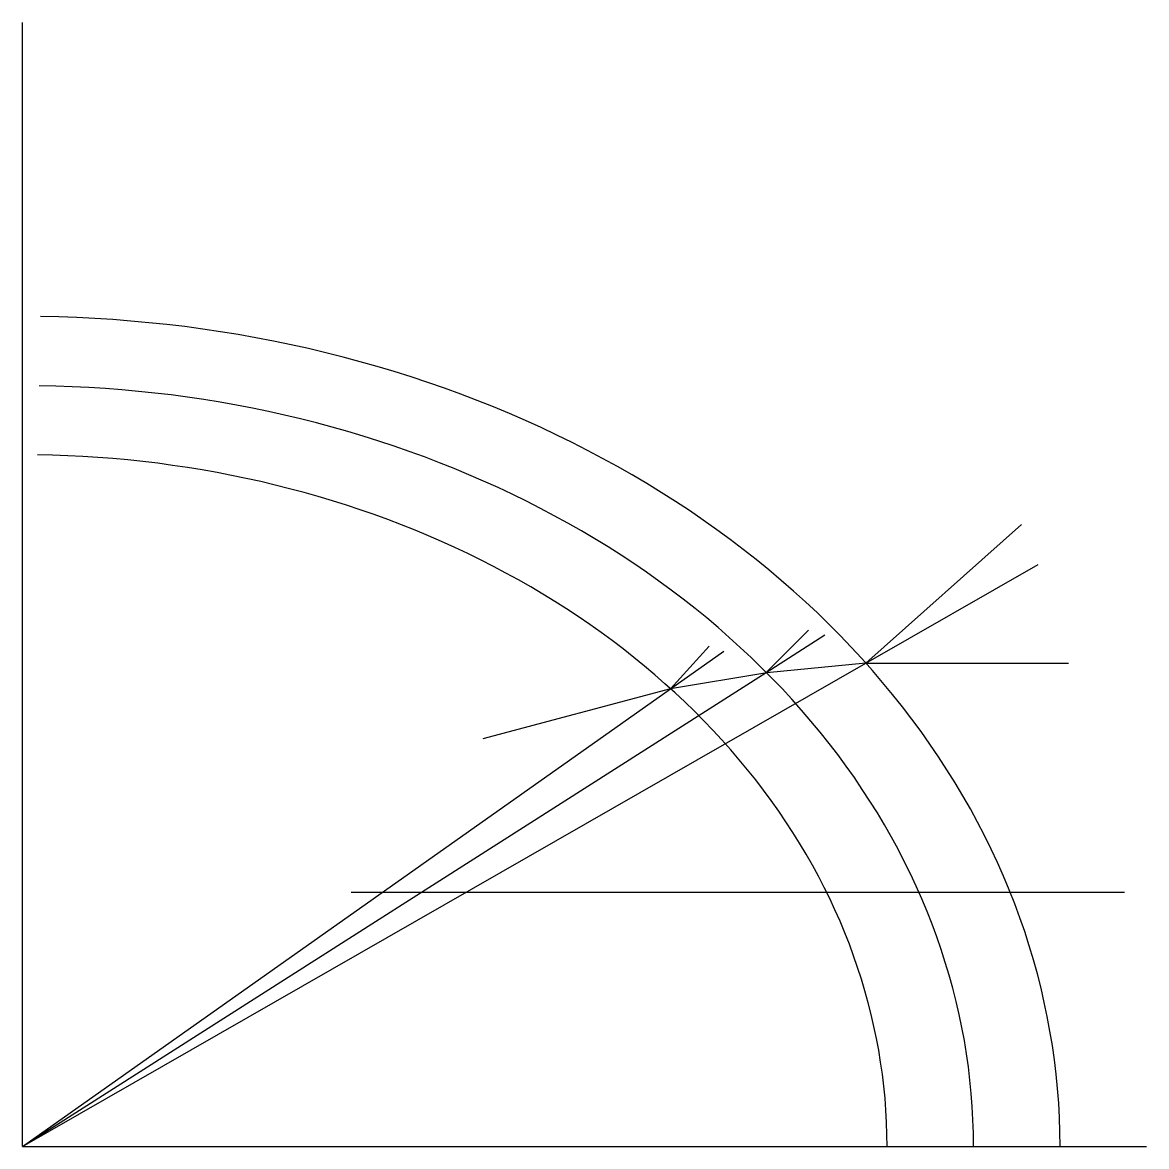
# Model space of a CAD drawing. Header units: inches. Extents: x 0 to 1.3, y 0 to 1.3.
import ezdxf

# ---------------------------------------------------------------- set-up
doc = ezdxf.new("R2010")
doc.units = ezdxf.units.IN
doc.header["$MEASUREMENT"] = 0

msp = doc.modelspace()

# ---------------------------------------------------------------- linework, layer by layer
for p, q in [((0, 0), (0, 1.3)), ((1.1554, 0.7195), (0.9755, 0.5591)), ((0.9755, 0.5591), (1.1745, 0.6731)), ((0.9092, 0.597), (0.8602, 0.5484)), ((0.8602, 0.5484), (0.9281, 0.5916)), ((0.7941, 0.5787), (0.7496, 0.5295)), ((0.7496, 0.5295), (0.8111, 0.5729)), ((0, 0), (0.9755, 0.5591)), ((0.9755, 0.5591), (0.8609, 0.5477)), ((0.9755, 0.5591), (1.2097, 0.5591)), ((0, 0), (0.8602, 0.5484)), ((0.8609, 0.5477), (0.7496, 0.5295)), ((0, 0), (0.7496, 0.5295)), ((0.7496, 0.5295), (0.5323, 0.4715)), ((0.3801, 0.2941), (1.2745, 0.2941)), ((0, 0), (0, 0, 1.3)), ((0, 0), (1.3, 0))]:
    msp.add_line(p, q)
for points in [[(1.2, 0), (1.1998, 0.0168), (1.1993, 0.0335), (1.1984, 0.0502), (1.1971, 0.067), (1.1954, 0.0837), (1.1934, 0.1003), (1.1911, 0.117), (1.1883, 0.1336), (1.1852, 0.1502), (1.1818, 0.1667), (1.178, 0.1832), (1.1738, 0.1996), (1.1692, 0.216), (1.1644, 0.2322), (1.1591, 0.2485), (1.1535, 0.2646), (1.1476, 0.2807), (1.1413, 0.2967), (1.1346, 0.3125), (1.1276, 0.3283), (1.1203, 0.344), (1.1126, 0.3596), (1.1046, 0.3751), (1.0963, 0.3905), (1.0876, 0.4057), (1.0786, 0.4208), (1.0692, 0.4358), (1.0595, 0.4507), (1.0495, 0.4654), (1.0392, 0.48), (1.0286, 0.4944), (1.0177, 0.5087), (1.0064, 0.5229), (0.9948, 0.5368), (0.983, 0.5506), (0.9708, 0.5643), (0.9584, 0.5777), (0.9456, 0.591), (0.9326, 0.6041), (0.9193, 0.6171), (0.9057, 0.6298), (0.8918, 0.6424), (0.8776, 0.6547), (0.8632, 0.6669), (0.8485, 0.6788), (0.8336, 0.6906), (0.8184, 0.7021), (0.803, 0.7134), (0.7873, 0.7245), (0.7713, 0.7354), (0.7552, 0.7461), (0.7388, 0.7565), (0.7222, 0.7667), (0.7053, 0.7767), (0.6883, 0.7864), (0.671, 0.7959), (0.6536, 0.8051), (0.6359, 0.8141), (0.618, 0.8229), (0.6, 0.8314), (0.5818, 0.8396), (0.5634, 0.8476), (0.5448, 0.8554), (0.526, 0.8628), (0.5071, 0.8701), (0.4881, 0.877), (0.4689, 0.8837), (0.4495, 0.8901), (0.43, 0.8962), (0.4104, 0.9021), (0.3907, 0.9077), (0.3708, 0.913), (0.3508, 0.9181), (0.3308, 0.9228), (0.3106, 0.9273), (0.2903, 0.9315), (0.2699, 0.9354), (0.2495, 0.939), (0.229, 0.9424), (0.2084, 0.9454), (0.1877, 0.9482), (0.167, 0.9507), (0.1462, 0.9528), (0.1254, 0.9547), (0.1046, 0.9563), (0.0837, 0.9577), (0.0628, 0.9587), (0.0419, 0.9594), (0.0209, 0.9599)], [(1.1, 0), (1.0998, 0.0154), (1.0993, 0.0307), (1.0985, 0.0461), (1.0973, 0.0614), (1.0958, 0.0767), (1.094, 0.092), (1.0918, 0.1072), (1.0893, 0.1225), (1.0865, 0.1377), (1.0833, 0.1528), (1.0798, 0.1679), (1.076, 0.183), (1.0718, 0.198), (1.0673, 0.2129), (1.0625, 0.2278), (1.0574, 0.2426), (1.0519, 0.2573), (1.0462, 0.2719), (1.0401, 0.2865), (1.0337, 0.301), (1.0269, 0.3154), (1.0199, 0.3297), (1.0126, 0.3438), (1.0049, 0.3579), (0.9969, 0.3719), (0.9887, 0.3858), (0.9801, 0.3995), (0.9712, 0.4131), (0.9621, 0.4266), (0.9526, 0.44), (0.9429, 0.4532), (0.9329, 0.4663), (0.9225, 0.4793), (0.9119, 0.4921), (0.9011, 0.5047), (0.8899, 0.5173), (0.8785, 0.5296), (0.8668, 0.5418), (0.8549, 0.5538), (0.8426, 0.5657), (0.8302, 0.5773), (0.8175, 0.5888), (0.8045, 0.6002), (0.7913, 0.6113), (0.7778, 0.6223), (0.7641, 0.633), (0.7502, 0.6436), (0.736, 0.654), (0.7217, 0.6641), (0.7071, 0.6741), (0.6923, 0.6839), (0.6772, 0.6934), (0.662, 0.7028), (0.6466, 0.7119), (0.6309, 0.7209), (0.6151, 0.7296), (0.5991, 0.738), (0.5829, 0.7463), (0.5665, 0.7543), (0.55, 0.7621), (0.5333, 0.7697), (0.5164, 0.777), (0.4994, 0.7841), (0.4822, 0.7909), (0.4649, 0.7976), (0.4474, 0.8039), (0.4298, 0.81), (0.4121, 0.8159), (0.3942, 0.8216), (0.3762, 0.8269), (0.3581, 0.8321), (0.3399, 0.8369), (0.3216, 0.8415), (0.3032, 0.8459), (0.2847, 0.85), (0.2661, 0.8539), (0.2474, 0.8574), (0.2287, 0.8608), (0.2099, 0.8638), (0.191, 0.8666), (0.1721, 0.8692), (0.1531, 0.8714), (0.1341, 0.8734), (0.115, 0.8752), (0.0959, 0.8767), (0.0767, 0.8779), (0.0576, 0.8788), (0.0384, 0.8795), (0.0192, 0.8799)], [(1, 0), (0.9998, 0.014), (0.9994, 0.0279), (0.9986, 0.0419), (0.9976, 0.0558), (0.9962, 0.0697), (0.9945, 0.0836), (0.9925, 0.0975), (0.9903, 0.1113), (0.9877, 0.1251), (0.9848, 0.1389), (0.9816, 0.1526), (0.9781, 0.1663), (0.9744, 0.18), (0.9703, 0.1935), (0.9659, 0.2071), (0.9613, 0.2205), (0.9563, 0.2339), (0.9511, 0.2472), (0.9455, 0.2605), (0.9397, 0.2736), (0.9336, 0.2867), (0.9272, 0.2997), (0.9205, 0.3126), (0.9135, 0.3254), (0.9063, 0.3381), (0.8988, 0.3507), (0.891, 0.3632), (0.8829, 0.3756), (0.8746, 0.3878), (0.866, 0.4), (0.8572, 0.412), (0.848, 0.4239), (0.8387, 0.4357), (0.829, 0.4474), (0.8192, 0.4589), (0.809, 0.4702), (0.7986, 0.4815), (0.788, 0.4925), (0.7771, 0.5035), (0.766, 0.5142), (0.7547, 0.5248), (0.7431, 0.5353), (0.7314, 0.5456), (0.7193, 0.5557), (0.7071, 0.5657), (0.6947, 0.5755), (0.682, 0.5851), (0.6691, 0.5945), (0.6561, 0.6038), (0.6428, 0.6128), (0.6293, 0.6217), (0.6157, 0.6304), (0.6018, 0.6389), (0.5878, 0.6472), (0.5736, 0.6553), (0.5592, 0.6632), (0.5446, 0.6709), (0.5299, 0.6784), (0.515, 0.6857), (0.5, 0.6928), (0.4848, 0.6997), (0.4695, 0.7064), (0.454, 0.7128), (0.4384, 0.719), (0.4226, 0.725), (0.4067, 0.7308), (0.3907, 0.7364), (0.3746, 0.7417), (0.3584, 0.7469), (0.342, 0.7518), (0.3256, 0.7564), (0.309, 0.7608), (0.2924, 0.765), (0.2756, 0.769), (0.2588, 0.7727), (0.2419, 0.7762), (0.225, 0.7795), (0.2079, 0.7825), (0.1908, 0.7853), (0.1736, 0.7878), (0.1564, 0.7902), (0.1392, 0.7922), (0.1219, 0.794), (0.1045, 0.7956), (0.0872, 0.797), (0.0698, 0.7981), (0.0523, 0.7989), (0.0349, 0.7995), (0.0175, 0.7999)]]:
    msp.add_lwpolyline(points)

doc.saveas('drawing.dxf')
